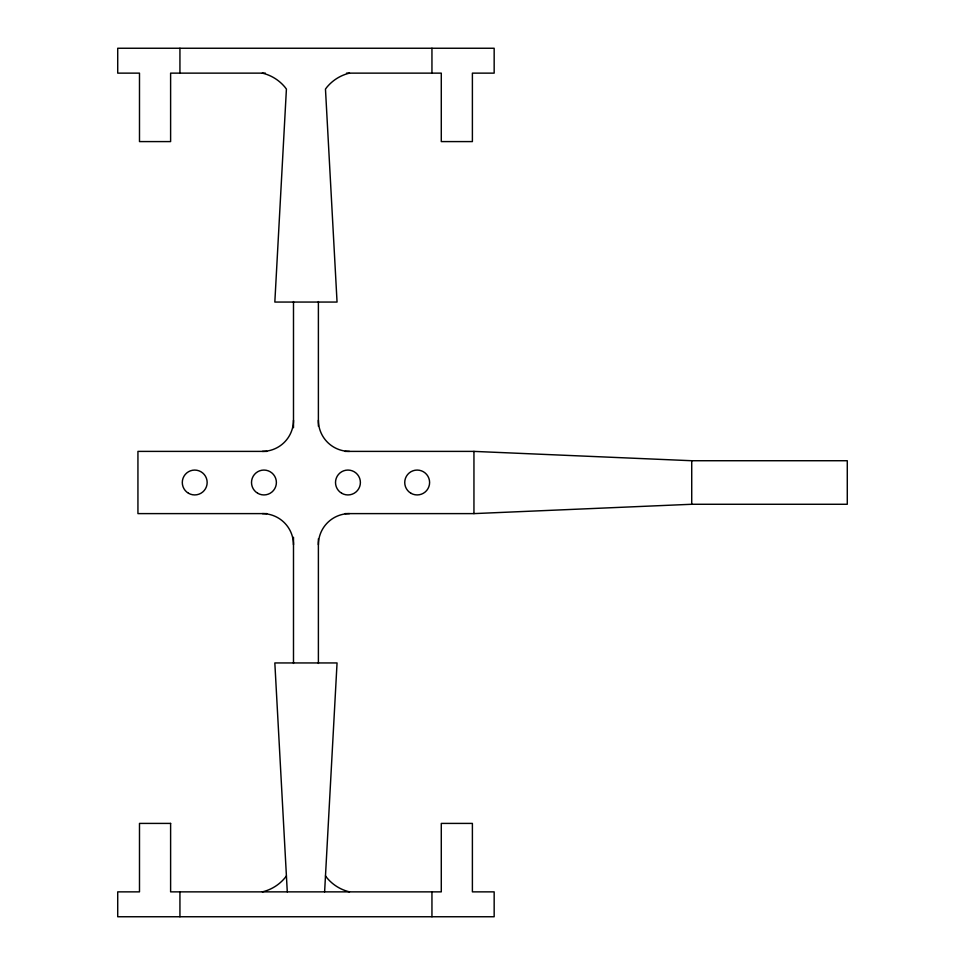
<?xml version="1.0" encoding="UTF-8"?>
<svg xmlns="http://www.w3.org/2000/svg" width="965" height="965" viewBox="0 0 965 965"><rect width="100%" height="100%" fill="white"/><g stroke="black" fill="none" stroke-linecap="round" stroke-linejoin="round"><path stroke-width="1.45" d="M324.614 891.865L337.05 662.943L274.832 662.943L287.281 891.865M286.412 875.918L284.94 877.861A42.002 42.002 0 0 1 262.384 891.865M345.048 513.609L473.948 513.609L691.724 504.273L847.282 504.273L847.282 460.727L691.724 460.727L473.948 451.391L345.048 451.391M265.351 73.135L170.612 73.135L170.612 141.59L139.491 141.59L139.491 73.135L117.718 73.135L117.718 48.25L494.164 48.25L494.164 73.135L472.392 73.135L472.392 141.59L441.282 141.59L441.282 73.135L346.531 73.135M266.835 451.391L137.935 451.391L137.935 513.609L266.835 513.609M325.47 875.918L326.942 877.861A42.002 42.002 0 0 0 349.499 891.865M691.724 460.727L691.724 504.273M473.948 451.391L473.948 513.609M431.946 48.25L431.946 73.135M431.946 891.865L431.946 916.75M318.39 301.562L318.39 426.204M318.39 538.796L318.39 663.438M293.493 301.562L293.493 427.688M293.493 537.312L293.493 663.438M179.936 48.25L179.936 73.135M179.936 891.865L179.936 916.75M262.384 513.609A31.109 31.109 0 0 1 293.493 544.718M262.384 73.135A42.002 42.002 0 0 1 284.94 87.139L286.412 89.082L274.832 302.057L337.05 302.057L325.47 89.082L326.942 87.139A42.002 42.002 0 0 1 349.499 73.135M293.493 420.282A31.109 31.109 0 0 1 262.384 451.391M349.499 451.391A31.109 31.109 0 0 1 318.39 420.282M318.39 544.718A31.109 31.109 0 0 1 349.499 513.609M170.612 823.41L139.491 823.41L139.491 891.865L117.718 891.865L117.718 916.75L494.164 916.75L494.164 891.865L472.392 891.865L472.392 823.41L441.282 823.41L441.282 891.865L170.612 891.865L170.612 823.41M257.715 493.272A12.449 12.449 0 0 0 276.388 482.5A12.449 12.449 0 0 0 257.715 471.728A12.449 12.449 0 0 0 257.715 493.272M341.719 493.272A12.449 12.449 0 0 0 360.391 482.5A12.449 12.449 0 0 0 341.719 471.728A12.449 12.449 0 0 0 341.719 493.272M188.501 493.272A12.449 12.449 0 0 0 207.161 482.5A12.449 12.449 0 0 0 188.501 471.728A12.449 12.449 0 0 0 188.501 493.272M410.945 493.272A12.449 12.449 0 0 0 429.606 482.5A12.449 12.449 0 0 0 410.945 471.728A12.449 12.449 0 0 0 410.945 493.272"/></g></svg>
